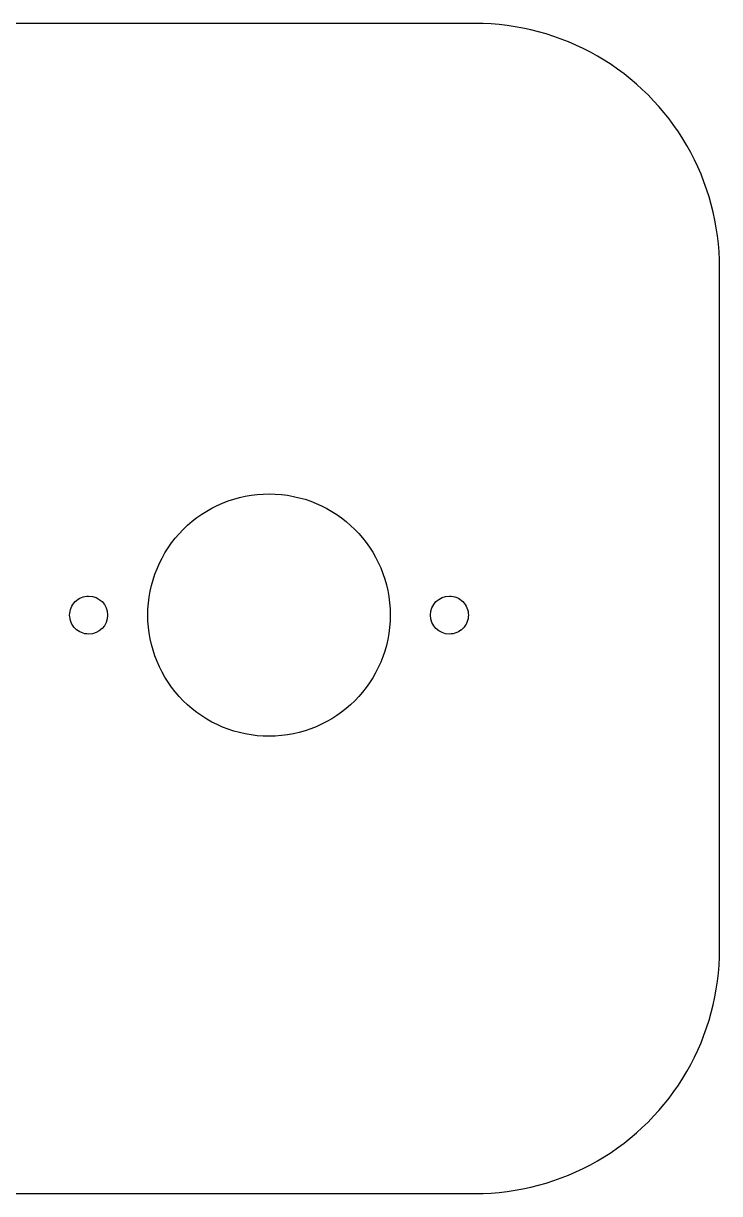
# Model space of a CAD drawing. Extents: x 1 to 449, y -9756 to -9558.
# Drawn here: x 355.3 to 426.9, y -9755.9 to -9635.7 of the extents above; entities that cross this region are included whole.
import ezdxf

# ---------------------------------------------------------------- set-up
doc = ezdxf.new("R2010")
doc.units = 0
doc.layers.get('0').update_dxf_attribs({"linetype": 'CONTINUOUS'})

msp = doc.modelspace()

# ---------------------------------------------------------------- linework, layer by layer
at = {"color": 7}
for p, q in [((401.75, -9635.7461), (311.75, -9635.7461)), ((426.85156, -9730.8477), (426.85156, -9660.8477)), ((363.99619, -9696.5235), (363.99619, -9696.5235)), ((393.02433, -9696.5235), (393.02433, -9696.5235)), ((401.05262, -9696.5235), (401.05262, -9696.5235)), ((311.75, -9755.9492), (356.75, -9755.9492)), ((356.75, -9755.9492), (401.75, -9755.9492))]:
    msp.add_line(p, q, dxfattribs=at)
for points in [[(414.30078, -9639.1094), (410.48437, -9636.9063), (406.15625, -9635.7461), (401.75, -9635.7461)], [(423.48828, -9648.2969), (421.28516, -9644.4805), (418.11719, -9641.3125), (414.30078, -9639.1094)], [(426.85156, -9660.8477), (426.85156, -9656.4414), (425.69141, -9652.1133), (423.48828, -9648.2969)], [(371.770864, -9687.720017), (374.105694, -9685.385189), (377.272403, -9684.073498), (380.57435, -9684.0735)], [(380.57435, -9684.0735), (387.450287, -9684.073511), (393.02433, -9689.647563), (393.02433, -9696.5235)], [(368.12434, -9696.5235), (368.12434, -9693.221553), (369.436034, -9690.054845), (371.770864, -9687.720017)], [(360.09619, -9696.5235), (360.09619, -9696.006325), (360.301639, -9695.510331), (360.667339, -9695.144635)], [(360.667339, -9695.144635), (361.033039, -9694.778938), (361.529034, -9694.573495), (362.04621, -9694.5735)], [(362.04621, -9694.5735), (363.123157, -9694.573511), (363.99619, -9695.446553), (363.99619, -9696.5235)], [(397.15262, -9696.5235), (397.15262, -9695.446553), (398.025653, -9694.573511), (399.1026, -9694.5735)], [(399.1026, -9694.5735), (399.619776, -9694.573495), (400.115771, -9694.778938), (400.481471, -9695.144635)], [(400.481471, -9695.144635), (400.847171, -9695.510331), (401.05262, -9696.006325), (401.05262, -9696.5235)], [(360.667339, -9697.902365), (360.301639, -9697.536669), (360.09619, -9697.040676), (360.09619, -9696.5235)], [(363.99619, -9696.5235), (363.99619, -9697.600448), (363.123157, -9698.473489), (362.04621, -9698.4735)], [(371.770864, -9705.326983), (369.436034, -9702.992155), (368.12434, -9699.825447), (368.12434, -9696.5235)], [(393.02433, -9696.5235), (393.02433, -9703.399438), (387.450287, -9708.973489), (380.57435, -9708.9735)], [(399.1026, -9698.4735), (398.025653, -9698.473489), (397.15262, -9697.600448), (397.15262, -9696.5235)], [(401.05262, -9696.5235), (401.05262, -9697.040676), (400.847171, -9697.536669), (400.481471, -9697.902365)], [(362.04621, -9698.4735), (361.529034, -9698.473505), (361.033039, -9698.268062), (360.667339, -9697.902365)], [(400.481471, -9697.902365), (400.115771, -9698.268062), (399.619776, -9698.473505), (399.1026, -9698.4735)], [(380.57435, -9708.9735), (377.272403, -9708.973503), (374.105694, -9707.661811), (371.770864, -9705.326983)], [(423.48828, -9743.3984), (425.69141, -9739.582), (426.85156, -9735.2539), (426.85156, -9730.8477)], [(414.30078, -9752.5859), (418.11719, -9750.3828), (421.28516, -9747.2148), (423.48828, -9743.3984)], [(401.75, -9755.9492), (406.15625, -9755.9492), (410.48437, -9754.7891), (414.30078, -9752.5859)]]:
    msp.add_open_spline(points, degree=3, dxfattribs=at)

doc.saveas('drawing.dxf')
